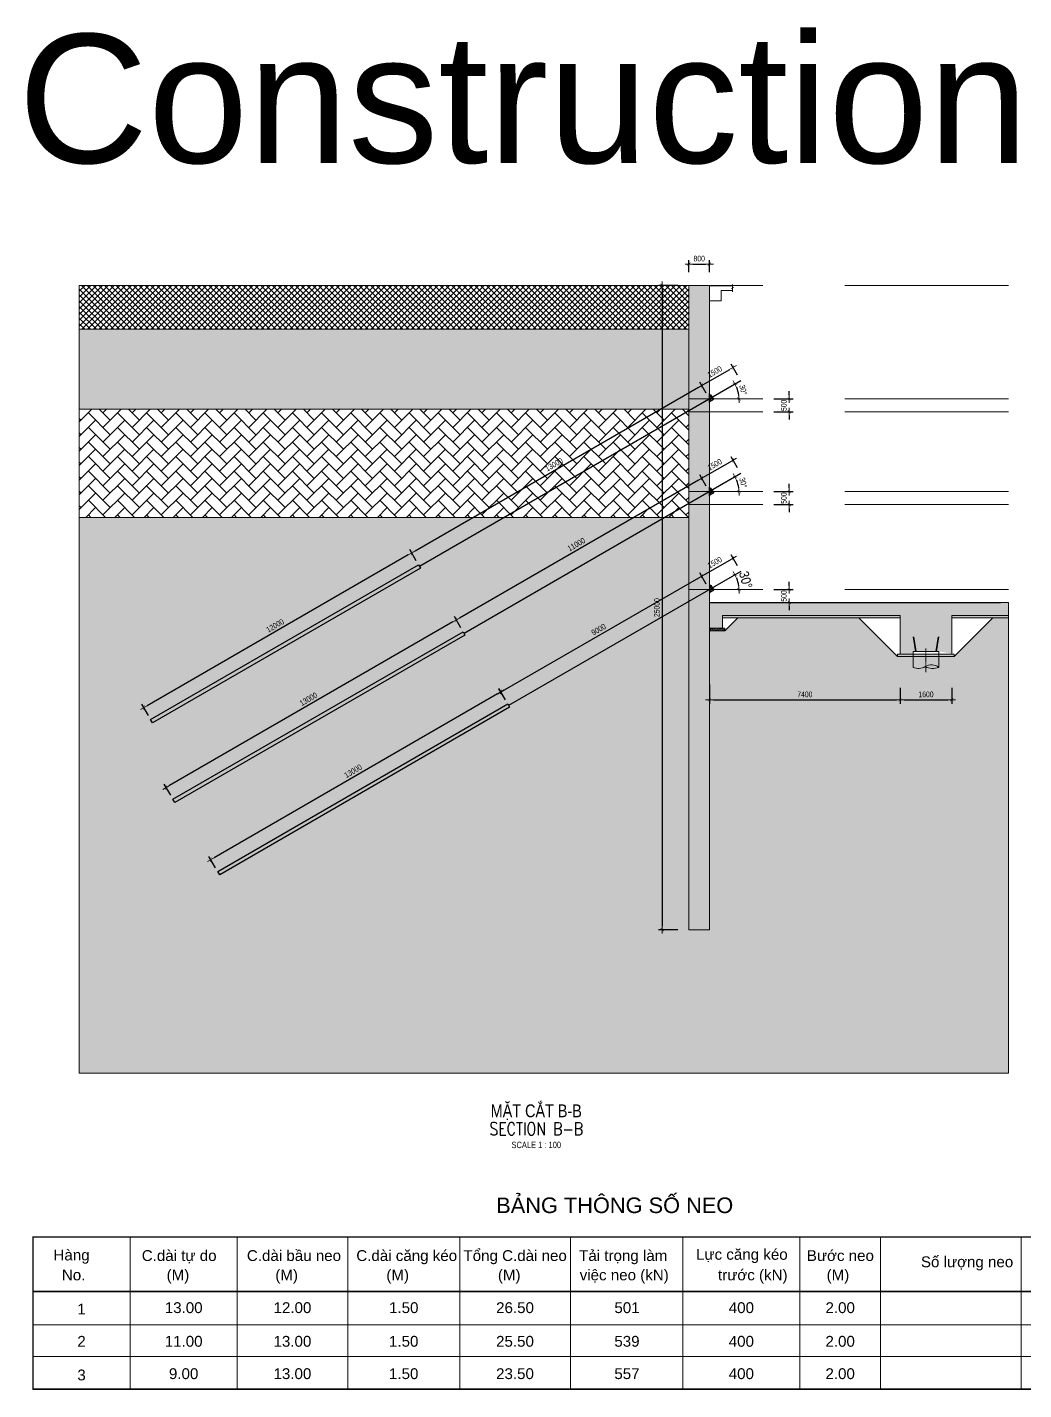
# Model space of a CAD drawing. Header units: millimetres. Extents: x -383953 to 676589, y -101685 to 196247.
# Drawn here: x -159777 to -121106, y -23218 to 29654 of the extents above; entities that cross this region are included whole.
import ezdxf
from ezdxf.enums import TextEntityAlignment as Align

# ---------------------------------------------------------------- set-up
doc = ezdxf.new("R2010")
doc.units = ezdxf.units.MM
doc.linetypes.add('CENTER2', pattern=[1.125, 0.75, -0.125, 0.125, -0.125])
doc.linetypes.add('HIDDEN', pattern=[9.525, 6.35, -3.175])
doc.layers.get('0').update_dxf_attribs({"lineweight": 20})
doc.layers.get('Defpoints').update_dxf_attribs({"color": 151, "lineweight": 9})
for name, color, linetype in [('ANCHOR_HEAD', 130, 'Continuous'), ('Concrete', 2, 'Continuous'), ('X-SEC-2$0$A-CON', 2, 'Continuous'), ('건축', 8, 'Continuous')]:
    doc.layers.add(name, color=color, linetype=linetype)
for name, color, linetype, lineweight in [('KC-TRUC', 5, 'CENTER2', 18), ('NDC_S_ANNO', 7, 'Continuous', 20), ('NDC_S_CONTINUOUS', 3, 'Continuous', 20), ('NDC_S_DIM', 1, 'Continuous', 15), ('NDC_S_ENG TITLE', 3, 'Continuous', 20), ('NDC_S_HATCH MATERIAL', 8, 'Continuous', 13), ('NDC_S_REBAR', 4, 'Continuous', 35), ('NDC_S_SLAB', 2, 'Continuous', 20), ('NDC_S_TEXT SYMBOL', 7, 'Continuous', 20), ('NDC_S_VN TITLE', 6, 'Continuous', 35)]:
    doc.layers.add(name, color=color, linetype=linetype, lineweight=lineweight)
doc.styles.add('ARIAL', font='arial.ttf', dxfattribs={"width": 0.8})
doc.styles.add('NDC_ANNO', font='', dxfattribs={"width": 0.8})
doc.styles.add('NDC_ARIAL', font='arial.ttf', dxfattribs={"width": 0.85})
doc.styles.add('NDC_DIM', font='', dxfattribs={"width": 0.75})
doc.styles.add('NDC_EN TXT', font='romans.shx', dxfattribs={"width": 0.8})
doc.styles.add('NDC_VIE TXT', font='arial.ttf', dxfattribs={"width": 0.8})
doc.styles.get('NDC_ANNO').set_extended_font_data('Dotum')
doc.styles.get('NDC_DIM').set_extended_font_data('Dotum')
doc.dimstyles.new('NDC_1-150', dxfattribs={"dimscale": 150, "dimtxt": 2.5, "dimasz": 1, "dimexe": 1.5, "dimexo": 0, "dimgap": 0.8, "dimtad": 1, "dimdec": 0, "dimdsep": 46, "dimtxsty": 'NDC_ARIAL', "dimblk": 'DIMMARK', "dimcen": 49999.938995, "dimdle": 1.5, "dimclrd": 1, "dimclre": 1, "dimclrt": 3, "dimadec": 0, "dimazin": 0, "dimtfac": 1, "dimtdec": 0, "dimtix": 1, "dimtmove": 2, "dimatfit": 3, "dimfxl": 1, "dimarcsym": 0})
doc.dimstyles.new('NDC_dim_100', dxfattribs={"dimscale": 100, "dimtxt": 2.2, "dimasz": 1.5, "dimexe": 1.5, "dimexo": 2.5, "dimgap": 1, "dimtad": 1, "dimdec": 0, "dimzin": 0, "dimdsep": 46, "dimtxsty": 'NDC_DIM', "dimblk": 'DIMMARK', "dimcen": 0.09, "dimdle": 1.2, "dimclrd": 1, "dimclre": 1, "dimclrt": 3, "dimadec": 0, "dimazin": 0, "dimtfac": 1, "dimtdec": 0, "dimtix": 1, "dimtofl": 0, "dimtmove": 0, "dimatfit": 3, "dimfxl": 6, "dimfxlon": 1, "dimtolj": 1, "dimtzin": 0, "dimarcsym": 0})
pattern_1 = [(355, (-92814.001, 278305.713), (0.60878286, 6.95841997), [5.08, -1.905]), (85, (-92814.001, 278305.713), (-6.95841997, 0.60878286), [5.08, -1.905])]

# ---------------------------------------------------------------- blocks, each defined once
blk = doc.blocks.new('Drawing name_symbol')
at = {"layer": 'NDC_S_ENG TITLE', "style": 'NDC_EN TXT', "width": 0.8}
blk.add_attdef('SECTDET1', text='', height=5, dxfattribs=at).set_placement((0, 1.01), align=Align.CENTER)
at = {"layer": 'NDC_S_TEXT SYMBOL', "lineweight": 25, "style": 'NDC_ANNO', "width": 0.8}
blk.add_attdef('SSCALE', text='', height=2.5, dxfattribs=at).set_placement((0, -4), align=Align.CENTER)
at = {"layer": 'NDC_S_VN TITLE', "style": 'NDC_VIE TXT', "width": 0.8}
blk.add_attdef('SECTDET2', text='', height=5, dxfattribs=at).set_placement((0, 7.97), align=Align.CENTER)
blk = doc.blocks.new('DIMMARK')
at = {"layer": 'NDC_S_DIM', "color": 1}
blk.add_line((-1.5, 0), (1, 0), dxfattribs=at)
at = {"layer": 'NDC_S_DIM', "color": 2, "const_width": 0.1}
blk.add_lwpolyline([(-0.42, -0.42), (0.42, 0.42)], dxfattribs=at)
blk = doc.blocks.new('*D676')
at = {"layer": 'Defpoints', "color": 0, "ltscale": 100, "transparency": 16777216}
for p in [(-131749, 15233, 0), (-131749, 14733, 0), (-130206, 14733)]:
    blk.add_point(p, dxfattribs=at)
at = {"layer": 'NDC_S_CONTINUOUS', "color": 1, "lineweight": -2, "ltscale": 100, "transparency": 16777216}
for p, q in [((-130206, 15383), (-130206, 15533)), ((-130806, 15233), (-130056, 15233)), ((-130806, 14733), (-130056, 14733)), ((-130206, 14583), (-130206, 14433))]:
    blk.add_line(p, q, dxfattribs=at)
at = {"layer": 'NDC_S_CONTINUOUS', "color": 1, "lineweight": -2, "ltscale": 100, "transparency": 16777216, "xscale": 150, "yscale": 150, "zscale": 150}
for p, rotation in [((-130206, 15233), 270), ((-130206, 14733), 90)]:
    blk.add_blockref('DIMMARK', p, dxfattribs=dict(at, rotation=rotation))
at = {"layer": 'NDC_S_CONTINUOUS', "color": 3, "ltscale": 100, "transparency": 16777216, "insert": (-130416, 14983), "char_height": 220, "attachment_point": 5, "rotation": 90, "style": 'NDC_DIM'}
blk.add_mtext('\\A1;500', dxfattribs=at)
blk = doc.blocks.new('*D677')
at = {"layer": 'Defpoints', "color": 0, "ltscale": 100, "transparency": 16777216}
for p in [(-131749, 11633, 0), (-131749, 11133, 0), (-130206, 11133)]:
    blk.add_point(p, dxfattribs=at)
at = {"layer": 'NDC_S_CONTINUOUS', "color": 1, "lineweight": -2, "ltscale": 100, "transparency": 16777216}
for p, q in [((-130806, 11633), (-130056, 11633)), ((-130206, 11783), (-130206, 11933)), ((-130806, 11133), (-130056, 11133)), ((-130206, 10983), (-130206, 10833))]:
    blk.add_line(p, q, dxfattribs=at)
at = {"layer": 'NDC_S_CONTINUOUS', "color": 1, "lineweight": -2, "ltscale": 100, "transparency": 16777216, "xscale": 150, "yscale": 150, "zscale": 150}
for p, rotation in [((-130206, 11633), 270), ((-130206, 11133), 90)]:
    blk.add_blockref('DIMMARK', p, dxfattribs=dict(at, rotation=rotation))
at = {"layer": 'NDC_S_CONTINUOUS', "color": 3, "ltscale": 100, "transparency": 16777216, "insert": (-130416, 11383), "char_height": 220, "attachment_point": 5, "rotation": 90, "style": 'NDC_DIM'}
blk.add_mtext('\\A1;500', dxfattribs=at)
blk = doc.blocks.new('ANCHOR_HEAD2')
at = {"layer": 'ANCHOR_HEAD'}
for p, q in [((-96, 260), (-334, -81)), ((-84, 260), (-326, -86)), ((-24, -143), (-265, 1)), ((-259, 10), (-24, -133)), ((-24, 89), (-146, 170)), ((-141, 179), (-24, 99)), ((-14, 260), (-96, 260)), ((-24, -260), (-24, 260)), ((-14, -260), (-14, 260)), ((-24, -260), (-334, -81)), ((-24, -260), (-14, -260))]:
    blk.add_line(p, q, dxfattribs=at)
blk.add_lwpolyline([(-14, 350), (0, 350), (0, -350), (-14, -350)], close=True, dxfattribs=at)
blk = doc.blocks.new('*D678')
at = {"layer": 'Defpoints', "color": 0, "ltscale": 100, "transparency": 16777216}
for p in [(-133301, 15233), (-144860, 9253), (-144560, 8733)]:
    blk.add_point(p, dxfattribs=at)
at = {"layer": 'NDC_S_CONTINUOUS', "color": 1, "lineweight": -2, "ltscale": 100, "transparency": 16777216}
for p, q in [((-133426, 15449), (-133676, 15882)), ((-133731, 15678), (-144730, 9328)), ((-144685, 8949), (-144935, 9382))]:
    blk.add_line(p, q, dxfattribs=at)
at = {"layer": 'NDC_S_CONTINUOUS', "color": 1, "lineweight": -2, "ltscale": 100, "transparency": 16777216, "xscale": 150, "yscale": 150, "zscale": 150}
for p, rotation in [((-133601, 15753), 29.99999999999558), ((-144860, 9253), 209.9999999999956)]:
    blk.add_blockref('DIMMARK', p, dxfattribs=dict(at, rotation=rotation))
at = {"layer": 'NDC_S_CONTINUOUS', "color": 3, "ltscale": 100, "transparency": 16777216, "insert": (-139336, 12684), "char_height": 220, "attachment_point": 5, "rotation": 30, "style": 'NDC_DIM'}
blk.add_mtext('\\A1;13000', dxfattribs=at)
blk = doc.blocks.new('*D679')
at = {"layer": 'Defpoints', "color": 0, "ltscale": 100, "transparency": 16777216}
for p in [(-132386, 16454), (-132085, 15935), (-133301, 15233)]:
    blk.add_point(p, dxfattribs=at)
at = {"layer": 'NDC_S_CONTINUOUS', "color": 1, "lineweight": -2, "ltscale": 100, "transparency": 16777216}
for p, q in [((-132210, 16151), (-132461, 16584)), ((-133426, 15449), (-133676, 15882)), ((-133471, 15828), (-132516, 16379))]:
    blk.add_line(p, q, dxfattribs=at)
at = {"layer": 'NDC_S_CONTINUOUS', "color": 1, "lineweight": -2, "ltscale": 100, "transparency": 16777216, "xscale": 150, "yscale": 150, "zscale": 150}
for p, rotation in [((-132386, 16454), 29.99999999999344), ((-133601, 15753), 209.9999999999935)]:
    blk.add_blockref('DIMMARK', p, dxfattribs=dict(at, rotation=rotation))
at = {"layer": 'NDC_S_CONTINUOUS', "color": 3, "ltscale": 100, "transparency": 16777216, "insert": (-133099, 16285), "char_height": 220, "attachment_point": 5, "rotation": 30, "style": 'NDC_DIM'}
blk.add_mtext('\\A1;1500', dxfattribs=at)
blk = doc.blocks.new('*D680')
at = {"layer": 'Defpoints', "color": 0, "ltscale": 100, "transparency": 16777216}
for p in [(-132085, 15935), (-132177, 15431), (-133301, 15233), (-130254, 15233), (-144560, 8733)]:
    blk.add_point(p, dxfattribs=at)
at = {"layer": 'NDC_S_CONTINUOUS', "color": 1, "lineweight": -2, "ltscale": 100, "transparency": 16777216}
blk.add_arc((-133301, 15233), 1142, 7.5312, 22.4688, dxfattribs=at)
at = {"layer": 'NDC_S_CONTINUOUS', "color": 1, "lineweight": -2, "ltscale": 100, "transparency": 16777216, "xscale": 150, "yscale": 150, "zscale": 150}
for p, rotation in [((-132312, 15804), 116.2344230445619), ((-132159, 15233), 273.7655769554314)]:
    blk.add_blockref('DIMMARK', p, dxfattribs=dict(at, rotation=rotation))
at = {"layer": 'NDC_S_CONTINUOUS', "color": 3, "ltscale": 100, "transparency": 16777216, "insert": (-131995, 15583), "char_height": 220, "attachment_point": 5, "rotation": 285, "style": 'NDC_DIM'}
blk.add_mtext('\\A1;30°', dxfattribs=at)
blk = doc.blocks.new('*D681')
at = {"layer": 'Defpoints', "color": 0, "ltscale": 100, "transparency": 16777216}
for p in [(-144560, 8733), (-155252, 3253), (-154952, 2733)]:
    blk.add_point(p, dxfattribs=at)
at = {"layer": 'NDC_S_CONTINUOUS', "color": 1, "lineweight": -2, "ltscale": 100, "transparency": 16777216}
for p, q in [((-144990, 9178), (-155122, 3328)), ((-144685, 8949), (-144935, 9382)), ((-155077, 2949), (-155327, 3382))]:
    blk.add_line(p, q, dxfattribs=at)
at = {"layer": 'NDC_S_CONTINUOUS', "color": 1, "lineweight": -2, "ltscale": 100, "transparency": 16777216, "xscale": 150, "yscale": 150, "zscale": 150}
for p, rotation in [((-144860, 9253), 29.99999999998255), ((-155252, 3253), 209.9999999999825)]:
    blk.add_blockref('DIMMARK', p, dxfattribs=dict(at, rotation=rotation))
at = {"layer": 'NDC_S_CONTINUOUS', "color": 3, "ltscale": 100, "transparency": 16777216, "insert": (-150161, 6434), "char_height": 220, "attachment_point": 5, "rotation": 30, "style": 'NDC_DIM'}
blk.add_mtext('\\A1;12000', dxfattribs=at)
blk = doc.blocks.new('*D682')
at = {"layer": 'Defpoints', "color": 0, "ltscale": 100, "transparency": 16777216}
for p in [(-133301, 11633), (-143128, 6653), (-142827, 6133)]:
    blk.add_point(p, dxfattribs=at)
at = {"layer": 'NDC_S_CONTINUOUS', "color": 1, "lineweight": -2, "ltscale": 100, "transparency": 16777216}
for p, q in [((-133426, 11849), (-133676, 12282)), ((-133731, 12078), (-142998, 6728)), ((-142952, 6349), (-143203, 6782))]:
    blk.add_line(p, q, dxfattribs=at)
at = {"layer": 'NDC_S_CONTINUOUS', "color": 1, "lineweight": -2, "ltscale": 100, "transparency": 16777216, "xscale": 150, "yscale": 150, "zscale": 150}
for p, rotation in [((-133601, 12153), 29.99999999999718), ((-143128, 6653), 209.9999999999972)]:
    blk.add_blockref('DIMMARK', p, dxfattribs=dict(at, rotation=rotation))
at = {"layer": 'NDC_S_CONTINUOUS', "color": 3, "ltscale": 100, "transparency": 16777216, "insert": (-138470, 9584), "char_height": 220, "attachment_point": 5, "rotation": 30, "style": 'NDC_DIM'}
blk.add_mtext('\\A1;11000', dxfattribs=at)
blk = doc.blocks.new('*D683')
at = {"layer": 'Defpoints', "color": 0, "ltscale": 100, "transparency": 16777216}
for p in [(-132386, 12854), (-132085, 12335), (-133301, 11633)]:
    blk.add_point(p, dxfattribs=at)
at = {"layer": 'NDC_S_CONTINUOUS', "color": 1, "lineweight": -2, "ltscale": 100, "transparency": 16777216}
for p, q in [((-133471, 12228), (-132516, 12779)), ((-132210, 12551), (-132461, 12984)), ((-133426, 11849), (-133676, 12282))]:
    blk.add_line(p, q, dxfattribs=at)
at = {"layer": 'NDC_S_CONTINUOUS', "color": 1, "lineweight": -2, "ltscale": 100, "transparency": 16777216, "xscale": 150, "yscale": 150, "zscale": 150}
for p, rotation in [((-132386, 12854), 29.99999999999344), ((-133601, 12153), 209.9999999999934)]:
    blk.add_blockref('DIMMARK', p, dxfattribs=dict(at, rotation=rotation))
at = {"layer": 'NDC_S_CONTINUOUS', "color": 3, "ltscale": 100, "transparency": 16777216, "insert": (-133099, 12685), "char_height": 220, "attachment_point": 5, "rotation": 30, "style": 'NDC_DIM'}
blk.add_mtext('\\A1;1500', dxfattribs=at)
blk = doc.blocks.new('*D684')
at = {"layer": 'Defpoints', "color": 0, "ltscale": 100, "transparency": 16777216}
for p in [(-132085, 12335), (-133301, 11633), (-132177, 11831), (-130254, 11633), (-142827, 6133)]:
    blk.add_point(p, dxfattribs=at)
at = {"layer": 'NDC_S_CONTINUOUS', "color": 1, "lineweight": -2, "ltscale": 100, "transparency": 16777216}
blk.add_arc((-133301, 11633), 1142, 7.5312, 22.4688, dxfattribs=at)
at = {"layer": 'NDC_S_CONTINUOUS', "color": 1, "lineweight": -2, "ltscale": 100, "transparency": 16777216, "xscale": 150, "yscale": 150, "zscale": 150}
for p, rotation in [((-132312, 12204), 116.2344230445613), ((-132159, 11633), 273.7655769554323)]:
    blk.add_blockref('DIMMARK', p, dxfattribs=dict(at, rotation=rotation))
at = {"layer": 'NDC_S_CONTINUOUS', "color": 3, "ltscale": 100, "transparency": 16777216, "insert": (-131995, 11983), "char_height": 220, "attachment_point": 5, "rotation": 285, "style": 'NDC_DIM'}
blk.add_mtext('\\A1;30°', dxfattribs=at)
blk = doc.blocks.new('*D685')
at = {"layer": 'Defpoints', "color": 0, "ltscale": 100, "transparency": 16777216}
for p in [(-142827, 6133), (-154386, 153), (-154086, -367)]:
    blk.add_point(p, dxfattribs=at)
at = {"layer": 'NDC_S_CONTINUOUS', "color": 1, "lineweight": -2, "ltscale": 100, "transparency": 16777216}
for p, q in [((-143258, 6578), (-154256, 228)), ((-142952, 6349), (-143203, 6782)), ((-154211, -151), (-154461, 282))]:
    blk.add_line(p, q, dxfattribs=at)
at = {"layer": 'NDC_S_CONTINUOUS', "color": 1, "lineweight": -2, "ltscale": 100, "transparency": 16777216, "xscale": 150, "yscale": 150, "zscale": 150}
for p, rotation in [((-143128, 6653), 29.99999999998326), ((-154386, 153), 209.9999999999833)]:
    blk.add_blockref('DIMMARK', p, dxfattribs=dict(at, rotation=rotation))
at = {"layer": 'NDC_S_CONTINUOUS', "color": 3, "ltscale": 100, "transparency": 16777216, "insert": (-148862, 3584), "char_height": 220, "attachment_point": 5, "rotation": 30, "style": 'NDC_DIM'}
blk.add_mtext('\\A1;13000', dxfattribs=at)
blk = doc.blocks.new('*D686')
at = {"layer": 'Defpoints', "color": 0, "ltscale": 100, "transparency": 16777216}
for p in [(-133301, 7833), (-141396, 3853), (-141095, 3333)]:
    blk.add_point(p, dxfattribs=at)
at = {"layer": 'NDC_S_CONTINUOUS', "color": 1, "lineweight": -2, "ltscale": 100, "transparency": 16777216}
for p, q in [((-133426, 8049), (-133676, 8482)), ((-133731, 8278), (-141266, 3928)), ((-141220, 3549), (-141471, 3982))]:
    blk.add_line(p, q, dxfattribs=at)
at = {"layer": 'NDC_S_CONTINUOUS', "color": 1, "lineweight": -2, "ltscale": 100, "transparency": 16777216, "xscale": 150, "yscale": 150, "zscale": 150}
for p, rotation in [((-133601, 8353), 29.99999999999286), ((-141396, 3853), 209.9999999999929)]:
    blk.add_blockref('DIMMARK', p, dxfattribs=dict(at, rotation=rotation))
at = {"layer": 'NDC_S_CONTINUOUS', "color": 3, "ltscale": 100, "transparency": 16777216, "insert": (-137604, 6284), "char_height": 220, "attachment_point": 5, "rotation": 30, "style": 'NDC_DIM'}
blk.add_mtext('\\A1;9000', dxfattribs=at)
blk = doc.blocks.new('*D687')
at = {"layer": 'Defpoints', "color": 0, "ltscale": 100, "transparency": 16777216}
for p in [(-132386, 9054), (-132085, 8535), (-133301, 7833)]:
    blk.add_point(p, dxfattribs=at)
at = {"layer": 'NDC_S_CONTINUOUS', "color": 1, "lineweight": -2, "ltscale": 100, "transparency": 16777216}
for p, q in [((-132210, 8751), (-132461, 9184)), ((-133426, 8049), (-133676, 8482)), ((-133471, 8428), (-132516, 8979))]:
    blk.add_line(p, q, dxfattribs=at)
at = {"layer": 'NDC_S_CONTINUOUS', "color": 1, "lineweight": -2, "ltscale": 100, "transparency": 16777216, "xscale": 150, "yscale": 150, "zscale": 150}
for p, rotation in [((-132386, 9054), 29.99999999999344), ((-133601, 8353), 209.9999999999934)]:
    blk.add_blockref('DIMMARK', p, dxfattribs=dict(at, rotation=rotation))
at = {"layer": 'NDC_S_CONTINUOUS', "color": 3, "ltscale": 100, "transparency": 16777216, "insert": (-133099, 8885), "char_height": 220, "attachment_point": 5, "rotation": 30, "style": 'NDC_DIM'}
blk.add_mtext('\\A1;1500', dxfattribs=at)
blk = doc.blocks.new('*D650')
at = {"layer": 'Defpoints', "color": 0, "transparency": 16777216}
for p in [(-132085, 8535), (-132177, 8031), (-133301, 7833), (-130254, 7833), (-141095, 3333)]:
    blk.add_point(p, dxfattribs=at)
at = {"layer": 'NDC_S_CONTINUOUS', "color": 1, "lineweight": -2, "transparency": 16777216}
blk.add_arc((-133301, 7833), 1142, 7.5312, 22.4688, dxfattribs=at)
at = {"layer": 'NDC_S_CONTINUOUS', "color": 1, "lineweight": -2, "transparency": 16777216, "xscale": 150, "yscale": 150, "zscale": 150}
for p, rotation in [((-132312, 8404), 116.2344230445627), ((-132159, 7833), 273.76557695543)]:
    blk.add_blockref('DIMMARK', p, dxfattribs=dict(at, rotation=rotation))
at = {"layer": 'NDC_S_CONTINUOUS', "color": 3, "transparency": 16777216, "insert": (-131897, 8209), "char_height": 375, "attachment_point": 5, "rotation": 285, "style": 'NDC_ARIAL'}
blk.add_mtext('30°', dxfattribs=at)
blk = doc.blocks.new('*D651')
at = {"layer": 'Defpoints', "color": 0, "ltscale": 100, "transparency": 16777216}
for p in [(-141095, 3333), (-152654, -2649), (-152348, -3178)]:
    blk.add_point(p, dxfattribs=at)
at = {"layer": 'NDC_S_CONTINUOUS', "color": 1, "lineweight": -2, "ltscale": 100, "transparency": 16777216}
for p, q in [((-141532, 3787), (-152524, -2573)), ((-141221, 3549), (-141477, 3992)), ((-152473, -2962), (-152729, -2519))]:
    blk.add_line(p, q, dxfattribs=at)
at = {"layer": 'NDC_S_CONTINUOUS', "color": 1, "lineweight": -2, "ltscale": 100, "transparency": 16777216, "xscale": 150, "yscale": 150, "zscale": 150}
for p, rotation in [((-141402, 3862), 30.05380247376608), ((-152654, -2649), 210.053802473766)]:
    blk.add_blockref('DIMMARK', p, dxfattribs=dict(at, rotation=rotation))
at = {"layer": 'NDC_S_CONTINUOUS', "color": 3, "ltscale": 100, "transparency": 16777216, "insert": (-147133, 789), "char_height": 220, "attachment_point": 5, "rotation": 30.0538, "style": 'NDC_DIM'}
blk.add_mtext('\\A1;13000', dxfattribs=at)
blk = doc.blocks.new('*D657')
at = {"layer": 'Defpoints', "color": 0, "ltscale": 100, "transparency": 16777216}
for p in [(-134101, 19633), (-135134, -5367), (-134101, -5367)]:
    blk.add_point(p, dxfattribs=at)
at = {"layer": 'NDC_S_CONTINUOUS', "color": 1, "lineweight": -2, "ltscale": 100, "transparency": 16777216}
for p, q in [((-134534, 19633), (-135284, 19633)), ((-135134, 19483), (-135134, -5217)), ((-134534, -5367), (-135284, -5367))]:
    blk.add_line(p, q, dxfattribs=at)
at = {"layer": 'NDC_S_CONTINUOUS', "color": 1, "lineweight": -2, "ltscale": 100, "transparency": 16777216, "xscale": 150, "yscale": 150, "zscale": 150}
for p, rotation in [((-135134, 19633), 90), ((-135134, -5367), 270)]:
    blk.add_blockref('DIMMARK', p, dxfattribs=dict(at, rotation=rotation))
at = {"layer": 'NDC_S_CONTINUOUS', "color": 3, "ltscale": 100, "transparency": 16777216, "insert": (-135344, 7133), "char_height": 220, "attachment_point": 5, "rotation": 90, "style": 'NDC_DIM'}
blk.add_mtext('\\A1;25000', dxfattribs=at)
blk = doc.blocks.new('*D658')
at = {"layer": 'Defpoints', "color": 0, "ltscale": 100, "transparency": 16777216}
for p in [(-133301, 20466), (-134101, 19901), (-133301, 19901)]:
    blk.add_point(p, dxfattribs=at)
at = {"layer": 'NDC_S_CONTINUOUS', "color": 1, "lineweight": -2, "ltscale": 100, "transparency": 16777216}
for p, q in [((-134101, 20151), (-134101, 20616)), ((-133951, 20466), (-133451, 20466)), ((-133301, 20151), (-133301, 20616))]:
    blk.add_line(p, q, dxfattribs=at)
at = {"layer": 'NDC_S_CONTINUOUS', "color": 1, "lineweight": -2, "ltscale": 100, "transparency": 16777216, "xscale": 150, "yscale": 150, "zscale": 150, "rotation": 180}
blk.add_blockref('DIMMARK', (-134101, 20466), dxfattribs=at)
at = {"layer": 'NDC_S_CONTINUOUS', "color": 1, "lineweight": -2, "ltscale": 100, "transparency": 16777216, "xscale": 150, "yscale": 150, "zscale": 150}
blk.add_blockref('DIMMARK', (-133301, 20466), dxfattribs=at)
at = {"layer": 'NDC_S_CONTINUOUS', "color": 3, "ltscale": 100, "transparency": 16777216, "insert": (-133701, 20676), "char_height": 220, "attachment_point": 5, "style": 'NDC_DIM'}
blk.add_mtext('\\A1;800', dxfattribs=at)
blk = doc.blocks.new('*D659')
at = {"layer": 'Defpoints', "color": 0, "ltscale": 100, "transparency": 16777216}
for p in [(-133301, 4772), (-125901, 4272), (-125901, 3555)]:
    blk.add_point(p, dxfattribs=at)
at = {"layer": 'NDC_S_CONTINUOUS', "color": 1, "lineweight": -2, "ltscale": 100, "transparency": 16777216}
for p, q in [((-133301, 4155), (-133301, 3405)), ((-125901, 4022), (-125901, 3405)), ((-133151, 3555), (-126051, 3555))]:
    blk.add_line(p, q, dxfattribs=at)
at = {"layer": 'NDC_S_CONTINUOUS', "color": 1, "lineweight": -2, "ltscale": 100, "transparency": 16777216, "xscale": 150, "yscale": 150, "zscale": 150, "rotation": 180}
blk.add_blockref('DIMMARK', (-133301, 3555), dxfattribs=at)
at = {"layer": 'NDC_S_CONTINUOUS', "color": 1, "lineweight": -2, "ltscale": 100, "transparency": 16777216, "xscale": 150, "yscale": 150, "zscale": 150}
blk.add_blockref('DIMMARK', (-125901, 3555), dxfattribs=at)
at = {"layer": 'NDC_S_CONTINUOUS', "color": 3, "ltscale": 100, "transparency": 16777216, "insert": (-129601, 3765), "char_height": 220, "attachment_point": 5, "style": 'NDC_DIM'}
blk.add_mtext('\\A1;7400', dxfattribs=at)
blk = doc.blocks.new('*D660')
at = {"layer": 'Defpoints', "color": 0, "ltscale": 100, "transparency": 16777216}
for p in [(-125901, 4272), (-123901, 4272), (-123901, 3555)]:
    blk.add_point(p, dxfattribs=at)
at = {"layer": 'NDC_S_CONTINUOUS', "color": 1, "lineweight": -2, "ltscale": 100, "transparency": 16777216}
for p, q in [((-125901, 4022), (-125901, 3405)), ((-123901, 4022), (-123901, 3405)), ((-125751, 3555), (-124051, 3555))]:
    blk.add_line(p, q, dxfattribs=at)
at = {"layer": 'NDC_S_CONTINUOUS', "color": 1, "lineweight": -2, "ltscale": 100, "transparency": 16777216, "xscale": 150, "yscale": 150, "zscale": 150, "rotation": 180}
blk.add_blockref('DIMMARK', (-125901, 3555), dxfattribs=at)
at = {"layer": 'NDC_S_CONTINUOUS', "color": 1, "lineweight": -2, "ltscale": 100, "transparency": 16777216, "xscale": 150, "yscale": 150, "zscale": 150}
blk.add_blockref('DIMMARK', (-123901, 3555), dxfattribs=at)
at = {"layer": 'NDC_S_CONTINUOUS', "color": 3, "ltscale": 100, "transparency": 16777216, "insert": (-124901, 3765), "char_height": 220, "attachment_point": 5, "style": 'NDC_DIM'}
blk.add_mtext('\\A1;1600', dxfattribs=at)
blk = doc.blocks.new('*D688')
at = {"layer": 'Defpoints', "color": 0, "ltscale": 100, "transparency": 16777216}
for p in [(-131749, 7833, 0), (-131749, 7333, 0), (-130206, 7333)]:
    blk.add_point(p, dxfattribs=at)
at = {"layer": 'NDC_S_CONTINUOUS', "color": 1, "lineweight": -2, "ltscale": 100, "transparency": 16777216}
for p, q in [((-130206, 7983), (-130206, 8133)), ((-130806, 7833), (-130056, 7833)), ((-130806, 7333), (-130056, 7333)), ((-130206, 7183), (-130206, 7033))]:
    blk.add_line(p, q, dxfattribs=at)
at = {"layer": 'NDC_S_CONTINUOUS', "color": 1, "lineweight": -2, "ltscale": 100, "transparency": 16777216, "xscale": 150, "yscale": 150, "zscale": 150}
for p, rotation in [((-130206, 7833), 270), ((-130206, 7333), 90)]:
    blk.add_blockref('DIMMARK', p, dxfattribs=dict(at, rotation=rotation))
at = {"layer": 'NDC_S_CONTINUOUS', "color": 3, "ltscale": 100, "transparency": 16777216, "insert": (-130416, 7583), "char_height": 220, "attachment_point": 5, "rotation": 90, "style": 'NDC_DIM'}
blk.add_mtext('\\A1;500', dxfattribs=at)
blk = doc.blocks.new('*U353')
at = {"layer": 'KC-TRUC', "ltscale": 0.05}
blk.add_line((0, 264), (0, -1027), dxfattribs=at)
at = {"layer": 'NDC_S_HATCH MATERIAL'}
blk.add_lwpolyline([(700, -766), (700, 99), (-700, 99), (-700, -766)], dxfattribs=at)
for centre, major_axis, start_param, end_param in [((-405, -131), (-495, 495), 1.921341, 2.912184), ((303, -1269), (-454, 454), -1.452433, -0.227584), ((376, 67), (632, 632), 3.446929, 4.297833)]:
    blk.add_ellipse(centre, major_axis=major_axis, ratio=1, start_param=start_param, end_param=end_param, dxfattribs=at)
at = {"layer": 'NDC_S_REBAR', "linetype": 'HIDDEN', "ltscale": 200}
for p, q in [((-682, 889), (-550, 100)), ((550, 100), (682, 889))]:
    blk.add_line(p, q, dxfattribs=at)

msp = doc.modelspace()

# ---------------------------------------------------------------- hatches: boundary and pattern name
at = {"layer": 'Concrete'}
h = msp.add_hatch(dxfattribs=at)
h.set_pattern_fill('ANGLE', color=256, angle=-5)
h.set_pattern_definition([(355, (27597.989, 242996.248), (0.60878286, 6.95841997), [5.08, -1.905]), (85, (27597.989, 242996.248), (-6.95841997, 0.60878286), [5.08, -1.905])])
h.paths.add_polyline_path([(-154989.4, 2797.6), (-154914.4, 2667.7), (-144522, 8667.7), (-144597, 8797.6)])
h = msp.add_hatch(dxfattribs=at)
h.set_pattern_fill('ANGLE', color=256, angle=-5)
h.set_pattern_definition(pattern_1)
h.paths.add_polyline_path([(-142865, 6197.6), (-154123.3, -302.4), (-154048.3, -432.3), (-142790, 6067.7)])
h = msp.add_hatch(dxfattribs=at)
h.set_pattern_fill('ANGLE', color=256, angle=-5)
h.set_pattern_definition(pattern_1)
h.paths.add_polyline_path([(-141132.9, 3397.6), (-152385.1, -3113), (-152310.1, -3242.9), (-141057.9, 3267.7)])
at = {"layer": 'NDC_S_HATCH MATERIAL'}
h = msp.add_hatch(dxfattribs=at)
h.set_pattern_fill('ANSI37', color=256, scale=50)
h.set_pattern_definition([(45, (-164450.46, 278305.71), (-112.2532, 112.2532), []), (135, (-164450.46, 278305.71), (-112.2532, -112.2532), [])])
h.paths.add_polyline_path([(-157758, 19632.6), (-157758, 17932.6), (-134101.2, 17932.6), (-134101.2, 19632.6)])
h = msp.add_hatch(dxfattribs=at)
h.set_pattern_fill('BT-01', color=256, scale=50, pattern_type=2)
h.set_pattern_definition([(50, (-102535.46, -911933.72), (358.63009, -31.37607), [37.5, -412.5]), (355, (-102535.46, -911933.7), (-69.37567, 376.09607), [30, -330]), (100.4514, (-102505.57, -911936.33), (289.25469, 344.71977), [31.8701, -350.57106]), (46.1842, (-102535.46, -911833.7), (533.62052, -82.7595), [56.25, -618.75]), (96.6356, (-102491, -911840.6), (467.33135, 487.05894), [47.80514, -525.8565]), (351.1842, (-102535.46, -911833.7), (467.33097, 487.0593), [45, -495]), (21, (-102485.46, -911858.72), (298.45353, -201.309445), [37.5, -412.5]), (326, (-102485.46, -911858.7), (121.65767, 362.57502), [30, -330]), (71.4514, (-102460.6, -911875.5), (420.11131, 161.26525), [31.8701, -350.57106]), (37.5, (-102535.46, -911933.72), (6.079928, 166.446927), [0, -326, 0, -335, 0, -331.25]), (7.5, (-102535.46, -911933.72), (131.53477, 197.205856), [0, -191, 0, -318.5, 0, -126.25]), (327.5, (-102646.96, -911933.72), (266.911218, -11.277436), [0, -125, 0, -390, 0, -517.5]), (317.5, (-102696.96, -911933.72), (291.593085, 50.05249), [0, -162.5, 0, -259, 0, -367.5]), (45, (-102535.46, -911933.72), (-150.26019, 150.26019), []), (45, (-102535.46, -911872.47), (-150.26019, 150.26019), [])])
h.paths.add_polyline_path([(-134101.2, -5367.4), (-133301.2, -5367.4), (-133301.2, 19632.6), (-134101.2, 19632.6)])
h = msp.add_hatch(dxfattribs=at)
h.set_pattern_fill('EARTH', color=256, scale=50, angle=90)
h.set_pattern_definition([(90, (-164450.46, 278305.7), (-317.5, 317.5), [317.5, -317.5]), (90, (-164569.52, 278305.7), (-317.5, 317.5), [317.5, -317.5]), (90, (-164688.58, 278305.7), (-317.5, 317.5), [317.5, -317.5]), (180, (-164728.27, 278345.4), (-317.5, -317.5), [317.5, -317.5]), (180, (-164728.27, 278464.46), (-317.5, -317.5), [317.5, -317.5]), (180, (-164728.27, 278583.53), (-317.5, -317.5), [317.5, -317.5])])
h.paths.add_polyline_path([(-157758, 17932.6), (-157758, 14832.6), (-134101.2, 14832.6), (-134101.2, 17932.6)])
h = msp.add_hatch(dxfattribs=at)
h.set_pattern_fill('AR-HBONE', color=256, scale=100)
h.set_pattern_definition([(45, (-102535.46, -913033.7), (0, 565.68542), [1200, -400]), (135, (-102252.6, -912750.87), (4e-14, 565.68542), [1200, -400])])
h.paths.add_polyline_path([(-134101.2, 14832.6), (-157758, 14832.6), (-157758, 10632.6), (-134101.2, 10632.6)])
h = msp.add_hatch(dxfattribs=at)
h.set_pattern_fill('AR-SAND', color=256, scale=15)
h.set_pattern_definition([(37.5, (-164450.46, 278305.7), (-24.0005, 734.1199), [0, -579.12, 0, -647.7, 0, -619.125]), (7.5, (-164450.5, 278305.7), (674.285, 1075.2377), [0, -312.42, 0, -521.97, 0, -200.025]), (327.5, (-164919.1, 278305.7), (1186.4886, 2.1558), [0, -190.5, 0, -685.8, 0, -895.35]), (317.5, (-164919.1, 278305.7), (1145.3347, 334.394), [0, -95.25, 0, -449.58, 0, -514.35])])
h.paths.add_polyline_path([(-121701.2, -10938.3), (-121701.2, 6732.6), (-122301.2, 6732.6), (-123801.2, 5232.6), (-126001.2, 5232.6), (-127501.2, 6732.6), (-132201.2, 6732.6), (-132701.2, 6232.6), (-133301.2, 6232.6), (-133301.2, -5367.4), (-134101.2, -5367.4), (-134101.2, 10632.6), (-157758, 10632.6), (-157758, -10938.3)])
h = msp.add_hatch(dxfattribs=at)
h.set_pattern_fill('BT-01', color=256, scale=50, pattern_type=2)
h.set_pattern_definition([(50, (-86653.82, 278305.7), (358.6301, -31.37607), [37.5, -412.5]), (355, (-86653.8, 278305.7), (-69.37567, 376.09607), [30, -330]), (100.4514, (-86623.93, 278303.1), (289.2547, 344.71977), [31.8701, -350.57106]), (46.1842, (-86653.8, 278405.7), (533.6205, -82.7595), [56.25, -618.75]), (96.6356, (-86609.35, 278398.8), (467.3314, 487.0589), [47.8051, -525.8565]), (351.1842, (-86653.8, 278405.7), (467.331, 487.0593), [45, -495]), (21, (-86603.82, 278380.7), (298.45353, -201.30945), [37.5, -412.5]), (326, (-86603.8, 278380.7), (121.65767, 362.575), [30, -330]), (71.4514, (-86578.95, 278363.94), (420.1113, 161.26525), [31.8701, -350.57106]), (37.5, (-86653.82, 278305.71), (6.07993, 166.446927), [0, -326, 0, -335, 0, -331.25]), (7.5, (-86653.82, 278305.71), (131.53477, 197.20586), [0, -191, 0, -318.5, 0, -126.25]), (327.5, (-86765.32, 278305.71), (266.91122, -11.277436), [0, -125, 0, -390, 0, -517.5]), (317.5, (-86815.32, 278305.71), (291.59308, 50.0525), [0, -162.5, 0, -259, 0, -367.5]), (45, (-86653.82, 278305.71), (-150.26019, 150.26019), []), (45, (-86653.82, 278366.96), (-150.26019, 150.26019), [])])
h.paths.add_polyline_path([(-133301.2, 7332.6), (-133301.2, 6332.6), (-132801.2, 6332.6), (-132801.2, 6832.6), (-125901.2, 6832.6), (-125901.2, 5332.6), (-125401.2, 5332.6), (-125401.2, 5432.6), (-124401.2, 5432.6), (-123901.2, 5349.3), (-123901.2, 6832.6), (-121701.2, 6832.6), (-121701.2, 7332.6), (-124276.9, 7332.6)])
h.paths.add_polyline_path([(-130250.7, 7315.5), (-130250.7, 7849.8), (-130580.7, 7849.8), (-130580.7, 7315.5)], flags=9)
h = msp.add_hatch(dxfattribs=at)
h.set_pattern_fill('AR-SAND', color=256, scale=0.5)
h.set_pattern_definition([(37.5, (-164450.455, 278305.713), (-0.8000156, 24.4706619), [0, -19.304, 0, -21.59, 0, -20.6375]), (7.5, (-164450.455, 278305.713), (22.476164, 35.841255), [0, -10.414, 0, -17.399, 0, -6.6675]), (327.5, (-164466.076, 278305.713), (39.5496185, 0.0718592), [0, -6.35, 0, -22.86, 0, -29.845]), (317.5, (-164466.076, 278305.713), (38.1778226, 11.146466), [0, -3.175, 0, -14.986, 0, -17.145])])
h.paths.add_polyline_path([(-125901.2, 6832.6), (-132801.2, 6832.6), (-132801.2, 6732.6), (-127001.2, 6732.6), (-125901.2, 6732.6)])
h.paths.add_polyline_path([(-121701.2, 6832.6), (-123901.2, 6832.6), (-123901.2, 6732.6), (-122576.9, 6732.6), (-121701.2, 6732.6)])
h.paths.add_polyline_path([(-123801.2, 5332.6), (-125901.2, 5332.6), (-126001.2, 5332.6), (-126001.2, 5232.6), (-123801.2, 5232.6)])
h = msp.add_hatch(dxfattribs=at)
h.set_pattern_fill('AR-SAND', color=256, scale=0.5)
h.set_pattern_definition([(37.5, (-667970.578, 278105.713), (-0.80001565, 24.47066187), [0, -19.304, 0, -21.59, 0, -20.6375]), (7.5, (-667970.578, 278105.713), (22.4761642, 35.841255), [0, -10.414, 0, -17.399, 0, -6.6675]), (327.5, (-667986.199, 278105.713), (39.5496185, 0.0718592), [0, -6.35, 0, -22.86, 0, -29.845]), (317.5, (-667986.2, 278105.713), (38.1778226, 11.1464662), [0, -3.175, 0, -14.986, 0, -17.145])])
h.paths.add_polyline_path([(-132701.2, 6332.6), (-132801.2, 6332.6), (-133301.2, 6332.6), (-133301.2, 6232.6), (-132701.2, 6232.6)])

# ---------------------------------------------------------------- linework, layer by layer
at = {"color": 3}
for p, q in [((-155779.9, -17292.7), (-155779.9, -19392.3)), ((-151633.2, -17292.7), (-151633.2, -19392.3)), ((-147337.6, -17292.7), (-147337.6, -19392.3)), ((-142995.7, -17292.7), (-142995.7, -19392.3)), ((-138700.1, -17292.7), (-138700.1, -19392.3)), ((-134336.6, -17292.7), (-134336.6, -19392.3)), ((-129791.1, -17292.7), (-129791.1, -19392.3)), ((-126667.9, -17292.7), (-126667.9, -19392.3)), ((-121203.8, -17292.7), (-121207.6, -23217.3)), ((-159559, -19392.3), (-115882.9, -19392.3)), ((-159559, -19417.4), (-115884.5, -19417.4)), ((-155779.9, -20673.1), (-155779.9, -19392.3)), ((-155779.9, -23206.8), (-155779.9, -19392.3)), ((-151633.1, -20673.1), (-151633.2, -19392.3)), ((-151633.1, -23206.8), (-151633.2, -19392.3)), ((-147337.6, -20673.1), (-147337.6, -19392.3)), ((-147337.6, -23206.8), (-147337.6, -19392.3)), ((-142995.7, -20673.1), (-142995.7, -19392.3)), ((-142995.7, -23206.8), (-142995.7, -19392.3)), ((-138700.1, -20673.1), (-138700.1, -19392.3)), ((-138700.1, -23206.8), (-138700.1, -19392.3)), ((-134336.6, -20673.1), (-134336.6, -19392.3)), ((-134336.6, -23206.8), (-134336.6, -19392.3)), ((-129791.1, -20673.1), (-129791.1, -19392.3)), ((-129791.1, -23206.8), (-129791.1, -19392.3)), ((-126667.9, -20673.1), (-126667.9, -19392.3)), ((-126667.9, -23206.8), (-126667.9, -19392.3)), ((-159559, -20698.2), (-115884.5, -20698.2)), ((-159560.6, -21926), (-115886.1, -21926)), ((-159559, -23206.8), (-115884.5, -23206.8))]:
    msp.add_line(p, q, dxfattribs=at)
at = {"color": 4, "const_width": 50.4}
msp.add_lwpolyline([(-159559, -17292.7), (-115880.2, -17292.7), (-115881.7, -23192.9), (-159559.5, -23192.9)], close=True, dxfattribs=at)
at = {"layer": 'Concrete'}
for p, q in [((-132085.5, 15934.6), (-144559.5, 8732.6)), ((-132085.5, 12334.6, 0), (-142827.5, 6132.6, 0)), ((-132085.5, 8534.6, 0), (-141095.4, 3332.6, 0))]:
    msp.add_line(p, q, dxfattribs=at)
msp.add_lwpolyline([(-144522, 8667.7), (-154914.4, 2667.7), (-154989.4, 2797.6), (-144597, 8797.6)], close=True, dxfattribs=at)
at = {"layer": 'Concrete', "elevation": 0}
for points in [[(-142790, 6067.7), (-154048.3, -432.3), (-154123.3, -302.4), (-142865, 6197.6)], [(-141057.9, 3267.7), (-152310.1, -3242.9), (-152385.1, -3113), (-141132.9, 3397.6)]]:
    msp.add_lwpolyline(points, close=True, dxfattribs=at)
at = {"layer": 'NDC_S_CONTINUOUS'}
for p, q in [((-134101.2, 19632.6), (-157758, 19632.6)), ((-157758, 19632.6), (-157758, -10938.3)), ((-157758, 17932.6), (-134101.2, 17932.6)), ((-157758, 14832.6), (-134101.2, 14832.6)), ((-157758, 10632.6), (-134101.2, 10632.6)), ((-121701.2, 7332.6), (-121701.2, -10938.3)), ((-157758, -10938.3), (-121701.2, -10938.3))]:
    msp.add_line(p, q, dxfattribs=at)
at = {"layer": 'NDC_S_CONTINUOUS', "color": 1}
msp.add_lwpolyline([(-132406.9, 19392.6), (-132406.9, 19512.6), (-132446.9, 19512.6), (-132366.9, 19552.6), (-132406.9, 19552.6), (-132406.9, 19672.6)], dxfattribs=at)
at = {"layer": 'NDC_S_HATCH MATERIAL', "linetype": 'HIDDEN', "ltscale": 1000}
for p, q in [((-121701.2, 19632.6), (-134101.2, 19632.6)), ((-121701.2, 15232.6), (-134101.2, 15232.6)), ((-121701.2, 14732.6, 0), (-134101.2, 14732.6, 0)), ((-121701.2, 11632.6, 0), (-134101.2, 11632.6, 0)), ((-121701.2, 11132.6), (-134101.2, 11132.6)), ((-121701.2, 7832.6, 0), (-134101.2, 7832.6, 0))]:
    msp.add_line(p, q, dxfattribs=at)
at = {"layer": 'NDC_S_SLAB', "ltscale": 500}
for p, q in [((-133301.2, 19632.6), (-132406.9, 19632.6)), ((-132851.2, 19432.6), (-132406.9, 19432.6)), ((-132851.2, 19432.6), (-132851.2, 19032.6)), ((-132851.2, 19032.6), (-133301.2, 19032.6)), ((-133301.2, 7332.6), (-124276.9, 7332.6)), ((-132801.2, 6832.6), (-125901.2, 6832.6)), ((-123901.2, 6832.6), (-121701.2, 6832.6)), ((-132801.2, 6332.6), (-133301.2, 6332.6)), ((-132701.2, 6232.6), (-133301.2, 6232.6))]:
    msp.add_line(p, q, dxfattribs=at)
at = {"layer": 'NDC_S_SLAB', "ltscale": 100}
for p, q in [((-124276.9, 7332.6), (-121701.2, 7332.6)), ((-132801.2, 6332.6), (-132801.2, 6832.6)), ((-132801.2, 6732.6), (-125901.2, 6732.6)), ((-132801.2, 6732.6), (-127001.2, 6732.6)), ((-132701.2, 6232.6), (-132201.2, 6732.6)), ((-132701.2, 6232.6), (-132201.2, 6732.6)), ((-132201.2, 6732.6), (-127501.2, 6732.6)), ((-127501.2, 6732.6), (-126001.2, 5232.6)), ((-123901.2, 6732.6), (-122576.9, 6732.6)), ((-122301.2, 6732.6), (-123801.2, 5232.6)), ((-122801.2, 6732.6), (-121701.2, 6732.6)), ((-122801.2, 6732.6), (-121701.2, 6732.6)), ((-132801.2, 6332.6), (-132701.2, 6332.6)), ((-132701.2, 6232.6), (-132701.2, 6332.6)), ((-126001.2, 5232.6), (-123801.2, 5232.6)), ((-126001.2, 5232.6), (-123801.2, 5232.6))]:
    msp.add_line(p, q, dxfattribs=at)
at = {"layer": 'NDC_S_SLAB', "ltscale": 500}
for points in [[(-133301.2, 19632.6), (-133301.2, 19632.6), (-134101.2, 19632.6), (-134101.2, -5367.4), (-133301.2, -5367.4), (-133301.2, 19632.6)], [(-125901.2, 5332.6), (-125901.2, 6832.6)], [(-123901.2, 5332.6), (-123901.2, 6832.6)], [(-123801.2, 5232.6), (-126001.2, 5232.6), (-126001.2, 5332.6), (-125901.2, 5332.6), (-123801.2, 5332.6), (-123801.2, 5232.6)]]:
    msp.add_lwpolyline(points, dxfattribs=at)
at = {"layer": 'X-SEC-2$0$A-CON', "color": 1}
msp.add_line((-133301.2, 7332.6), (-121989.9, 7332.6), dxfattribs=at)
at = {"layer": '건축'}
msp.add_line((-133301.2, 19632.6), (-132406.9, 19632.6), dxfattribs=at)

# ---------------------------------------------------------------- block references
at = {"xscale": 0.7142857142857143, "yscale": 0.7142857142857143, "zscale": 0.7142857142857143}
msp.add_blockref('*U353', (-124901.2, 5362.1), dxfattribs=at)
at = {"layer": 'ANCHOR_HEAD', "xscale": -0.5, "yscale": 0.5, "zscale": 0.5}
for p in [(-133313.2, 15263.4), (-133304.7, 11633.4), (-133301.2, 7863.4, 0)]:
    msp.add_blockref('ANCHOR_HEAD2', p, dxfattribs=at)
at = {"layer": 'NDC_S_ANNO', "xscale": 100, "yscale": 100, "zscale": 100}
msp.add_blockref('Drawing name_symbol', (-140024.1, -13442), dxfattribs=at).add_auto_attribs({'SECTDET1': 'SECTION B-B', 'SECTDET2': 'MẶT CẮT B-B', 'SSCALE': 'SCALE 1 : 100'})

# ---------------------------------------------------------------- texts
at = {"color": 4, "style": 'ARIAL'}
for s, height, p in [('Construction', 5000, (-160132, 24388.3)), ('BẢNG THÔNG SỐ NEO', 604.662, (-141578, -16362.5))]:
    msp.add_text(s, height=height, dxfattribs=at).set_placement(p)
at = {"color": 3, "style": 'ARIAL'}
for s, height, p in [('Hàng', 419.9, (-158759.6, -18199.6)), ('C.dài tự do', 419.904, (-155333.6, -18221.4)), ('C.dài bầu neo', 419.904, (-151253.2, -18221.4)), ('C.dài căng kéo', 419.904, (-147007.6, -18221.4)), ('Tổng C.dài neo', 419.904, (-142848.7, -18221.4)), ('Tải trọng làm', 419.904, (-138361.9, -18221.4)), ('Bước neo', 419.9, (-129524.3, -18221.4)), ('Số lượng neo', 419.904, (-125096.5, -18463.4)), ('  No.', 419.9, (-158759.6, -18972.4)), ('  (M)', 419.9, (-154694.8, -18972.4)), ('  (M)', 419.9, (-150476.6, -18972.4)), ('  (M)', 419.9, (-146167.4, -18972.4)), ('  (M)', 419.9, (-141839.6, -18972.4)), (' việc neo (kN)', 419.904, (-138501.2, -18972.4)), (' trước (kN)', 419.904, (-133134.6, -18972.3)), ('  (M)', 419.9, (-129082.3, -18972.4))]:
    msp.add_text(s, height=height, dxfattribs=at).set_placement(p)
for s, height, p in [('Lực căng kéo', 419.904, (-132045.1, -17964.2)), ('1', 419.9, (-157669.5, -20082.9)), ('13.00', 419.9, (-153706.5, -20032.6)), ('12.00', 419.9, (-149485.4, -20032.6)), ('1.50', 419.9, (-145166.6, -20032.7)), ('26.50', 419.9, (-140847.9, -20032.7)), ('501', 419.9, (-136502.7, -20032.7)), ('400', 419.9, (-132063.8, -20032.7)), ('2.00', 419.9, (-128229.5, -20032.7)), ('2', 419.9, (-157669.5, -21338.6)), ('11.00', 419.9, (-153708.2, -21338.5)), ('13.00', 419.9, (-149487, -21338.5)), ('1.50', 419.9, (-145168.3, -21338.6)), ('25.50', 419.9, (-140849.5, -21338.6)), ('539', 419.9, (-136504.3, -21338.6)), ('400', 419.9, (-132065.5, -21338.6)), ('2.00', 419.9, (-128231.1, -21338.6)), ('3', 419.9, (-157671.1, -22644.5)), ('9.00', 419.9, (-153708.2, -22594.2)), ('13.00', 419.9, (-149487, -22594.2)), ('1.50', 419.9, (-145168.3, -22594.3)), ('23.50', 419.9, (-140849.5, -22594.3)), ('557', 419.9, (-136504.3, -22594.3)), ('400', 419.9, (-132065.5, -22594.3)), ('2.00', 419.9, (-128231.1, -22594.3))]:
    msp.add_text(s, height=height, dxfattribs=at).set_placement(p, align=Align.MIDDLE_CENTER)

# ---------------------------------------------------------------- dimensions: what is measured, and where the dimension line sits
at = {"layer": 'NDC_S_CONTINUOUS', "ltscale": 100}
for base, p1, p2, picture, middle in [((-133301.2, 20466.5), (-134101.2, 19900.5), (-133301.2, 19900.5), '*D658', (-133701.2, 20676.5)), ((-125901.2, 3554.6), (-133301.2, 4771.8), (-125901.2, 4271.8), '*D659', (-129601.2, 3764.6))]:
    dim = msp.add_linear_dim(base=base, p1=p1, p2=p2, dimstyle='NDC_dim_100', dxfattribs=at)
    dim.commit()
    dim.dimension.update_dxf_attribs({"geometry": picture, "text_midpoint": middle})
for base, p1, p2, picture, middle in [((-135133.9, -5367.4), (-134101.2, 19632.6), (-134101.2, -5367.4), '*D657', (-135343.9, 7132.6)), ((-130205.7, 14732.6), (-131748.6, 15232.6, 0), (-131748.6, 14732.6, 0), '*D676', (-130415.7, 14982.6)), ((-130205.7, 11132.6, 0), (-131748.6, 11632.6), (-131748.6, 11132.6), '*D677', (-130415.7, 11382.6, 0)), ((-130205.7, 7332.6, 0), (-131748.6, 7832.6, 0), (-131748.6, 7332.6, 0), '*D688', (-130415.7, 7582.6, 0))]:
    dim = msp.add_linear_dim(base=base, p1=p1, p2=p2, angle=90, dimstyle='NDC_dim_100', dxfattribs=at)
    dim.commit()
    dim.dimension.update_dxf_attribs({"geometry": picture, "text_midpoint": middle})
for p1, p2, picture, middle in [((-133301.2, 15232.6), (-132085.5, 15934.6), '*D679', (-133098.5, 16285.4)), ((-133301.2, 11632.6, 0), (-132085.5, 12334.6, 0), '*D683', (-133098.5, 12685.4, 0)), ((-133301.2, 7832.6, 0), (-132085.5, 8534.6, 0), '*D687', (-133098.5, 8885.4, 0))]:
    dim = msp.add_aligned_dim(p1=p1, p2=p2, distance=600.4, text='1500', dimstyle='NDC_dim_100', dxfattribs=at)
    dim.commit()
    dim.dimension.update_dxf_attribs({"geometry": picture, "text_midpoint": middle})
for p1, p2, distance, picture, middle in [((-133301.2, 15232.6), (-144559.5, 8732.6), -600.4, '*D678', (-139335.6, 12684.4)), ((-133301.2, 11632.6, 0), (-142827.5, 6132.6, 0), -600.4, '*D682', (-138469.5, 9584.4, 0)), ((-144559.5, 8732.6), (-154951.9, 2732.6), -600.4, '*D681', (-150160.9, 6434.4)), ((-133301.2, 7832.6, 0), (-141095.4, 3332.6, 0), -600.4, '*D686', (-137603.5, 6284.4, 0)), ((-142827.5, 6132.6, 0), (-154085.8, -367.4, 0), -600.4, '*D685', (-148861.8, 3584.4, 0)), ((-141095.4, 3332.6, 0), (-152347.6, -3177.9, 0), -611.6, '*D651', (-147133, 788.5, 0))]:
    dim = msp.add_aligned_dim(p1=p1, p2=p2, distance=distance, dimstyle='NDC_dim_100', dxfattribs=at)
    dim.commit()
    dim.dimension.update_dxf_attribs({"geometry": picture, "text_midpoint": middle})
for base, line1, line2, picture, middle in [((-132176.6, 15430.9), ((-133301.2, 15232.6), (-130254, 15232.6)), ((-132085.5, 15934.6), (-144559.5, 8732.6)), '*D680', (-131995.3, 15582.6)), ((-132176.6, 11830.9), ((-133301.2, 11632.6, 0), (-130254, 11632.6, 0)), ((-132085.5, 12334.6, 0), (-142827.5, 6132.6, 0)), '*D684', (-131995.3, 11982.6, 0))]:
    dim = msp.add_angular_dim_2l(base=base, line1=line1, line2=line2, dimstyle='NDC_dim_100', dxfattribs=at)
    dim.commit()
    dim.dimension.update_dxf_attribs({"geometry": picture, "text_midpoint": middle})
at = {"layer": 'NDC_S_CONTINUOUS', "color": 1}
dim = msp.add_angular_dim_2l(base=(-132176.6, 8030.9), line1=((-133301.2, 7832.6, 0), (-130254, 7832.6, 0)), line2=((-132085.5, 8534.6, 0), (-141095.4, 3332.6, 0)), dimstyle='NDC_1-150', dxfattribs=at)
dim.commit()
dim.dimension.update_dxf_attribs({"geometry": '*D650', "text_midpoint": (-131897.2, 8208.8, 0)})
at = {"layer": 'NDC_S_CONTINUOUS', "ltscale": 100}
dim = msp.add_linear_dim(base=(-123901.2, 3554.6), p1=(-125901.2, 4271.8), p2=(-123901.2, 4271.8), text='1600', dimstyle='NDC_dim_100', dxfattribs=at)
dim.commit()
dim.dimension.update_dxf_attribs({"geometry": '*D660', "text_midpoint": (-124901.2, 3764.6)})

doc.saveas('drawing.dxf')
